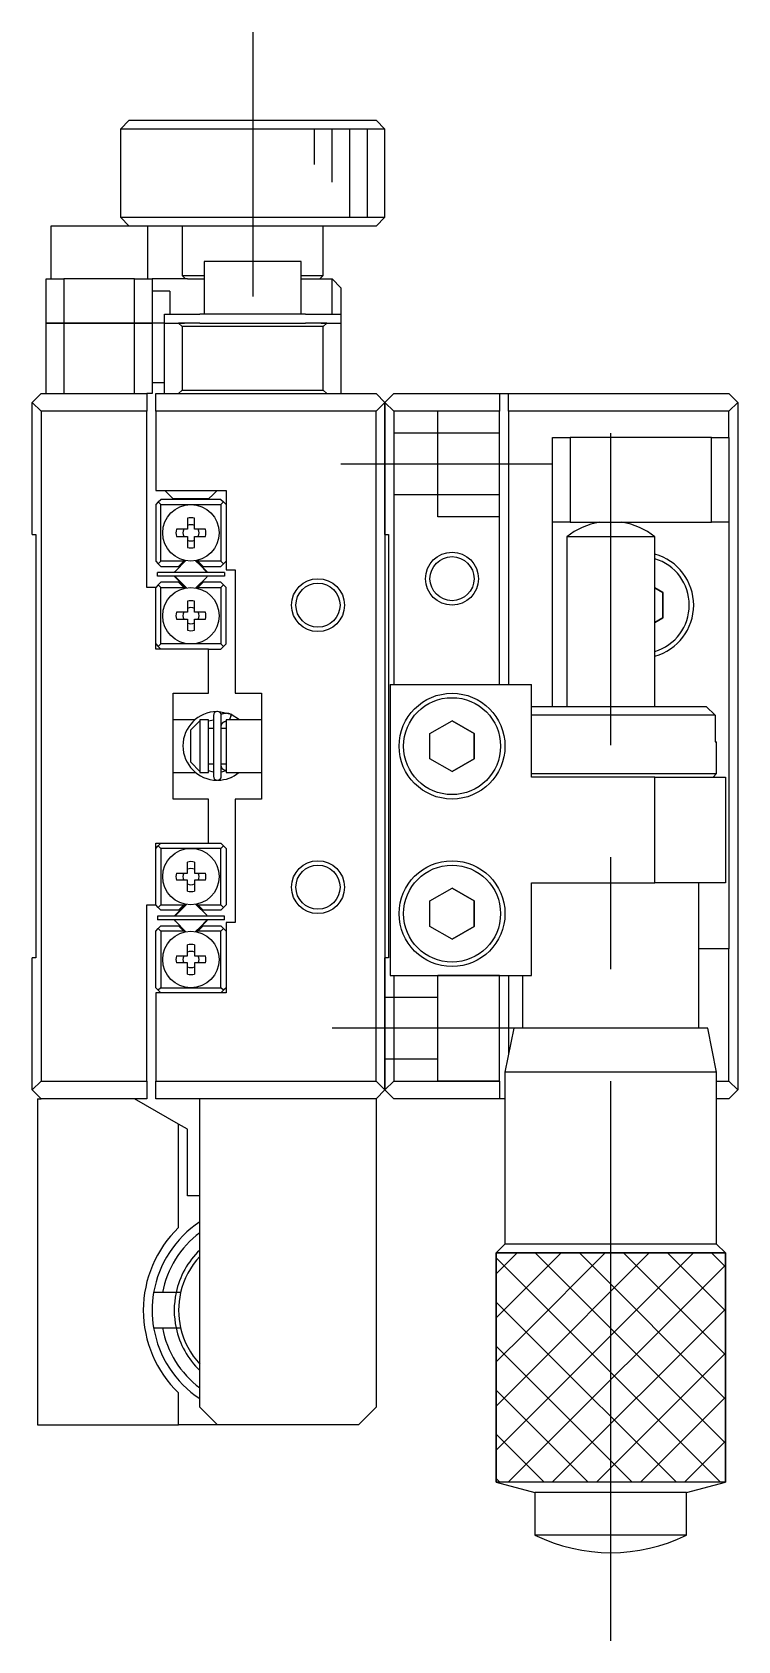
# Model space of a CAD drawing. Extents: x 181 to 534, y -40 to 193.
# Drawn here: x 217.6 to 257.6, y 48.8 to 140.1 of the extents above; entities that cross this region are included whole.
import ezdxf

# ---------------------------------------------------------------- set-up
doc = ezdxf.new("R2010")
doc.units = 0
doc.linetypes.add('CENTER', pattern=[50.8, 31.75, -6.35, 6.35, -6.35])
doc.linetypes.add('DASHED', pattern=[19.05, 12.7, -6.35])
doc.layers.get('0').update_dxf_attribs({"linetype": 'CONTINUOUS'})
doc.layers.add('CENTER', color=1, linetype='CENTER')

msp = doc.modelspace()

# ---------------------------------------------------------------- linework, layer by layer
at = {"color": 7, "linetype": 'CONTINUOUS'}
for p, q in [((223.109, 135.079), (222.609, 134.579)), ((223.109, 135.079), (237.109, 135.079)), ((237.109, 135.079), (237.109, 135.079)), ((237.609, 134.579), (237.109, 135.079)), ((237.609, 134.579), (222.609, 134.579)), ((222.609, 134.579), (222.609, 129.579)), ((237.609, 134.579), (237.609, 134.579)), ((237.609, 129.579), (237.609, 134.579)), ((222.609, 129.579), (237.609, 129.579)), ((222.609, 129.579), (223.109, 129.079)), ((237.109, 129.079), (237.609, 129.579)), ((224.159, 129.079), (218.659, 129.079)), ((218.659, 129.079), (218.659, 126.079)), ((237.109, 129.079), (224.159, 129.079)), ((226.109, 129.079), (224.159, 129.079)), ((224.159, 126.079), (224.159, 129.079)), ((234.109, 129.079), (226.109, 129.079)), ((234.109, 129.079), (226.109, 129.079)), ((226.109, 129.079), (226.109, 126.279)), ((237.109, 129.079), (234.109, 129.079)), ((234.109, 126.279), (234.109, 129.079)), ((232.859, 127.079), (227.359, 127.079)), ((227.359, 127.079), (227.359, 124.079)), ((232.859, 124.079), (232.859, 127.079)), ((218.409, 123.579), (218.409, 126.079)), ((218.409, 126.079), (219.409, 126.079)), ((219.409, 126.079), (219.409, 123.579)), ((223.409, 126.079), (219.409, 126.079)), ((223.409, 123.579), (223.409, 126.079)), ((223.409, 126.079), (224.409, 126.079)), ((224.409, 126.079), (224.409, 123.579)), ((226.409, 126.079), (224.409, 126.079)), ((226.109, 126.279), (227.359, 126.279)), ((226.109, 126.279), (226.309, 126.079)), ((226.409, 126.079), (227.359, 126.079)), ((232.859, 126.279), (234.109, 126.279)), ((232.859, 126.079), (234.609, 126.079)), ((233.909, 126.079), (234.109, 126.279)), ((234.609, 124.079), (234.609, 126.079)), ((234.609, 126.079), (235.109, 125.579)), ((225.409, 125.379), (224.409, 125.379)), ((225.409, 125.379), (225.409, 124.079)), ((235.109, 125.579), (235.109, 124.079)), ((219.409, 123.579), (218.409, 123.579)), ((218.409, 119.579), (218.409, 123.579)), ((218.409, 123.579), (219.409, 123.579)), ((219.409, 123.579), (223.409, 123.579)), ((219.409, 123.579), (219.409, 119.579)), ((223.409, 123.579), (219.409, 123.579)), ((224.409, 123.579), (223.409, 123.579)), ((223.409, 119.579), (223.409, 123.579)), ((223.409, 123.579), (224.409, 123.579)), ((224.409, 123.579), (224.409, 119.579)), ((225.109, 123.579), (224.409, 123.579)), ((225.109, 123.579), (225.109, 124.079)), ((225.109, 124.079), (227.109, 124.079)), ((225.109, 119.579), (225.109, 123.579)), ((225.109, 123.579), (225.909, 123.579)), ((226.109, 123.379), (225.909, 123.579)), ((225.909, 123.579), (226.237, 123.579)), ((226.237, 123.579), (225.909, 123.579)), ((234.109, 123.379), (226.109, 123.379)), ((226.109, 123.379), (226.109, 119.779)), ((227.109, 123.579), (226.237, 123.579)), ((233.109, 124.079), (227.109, 124.079)), ((227.109, 123.579), (233.109, 123.579)), ((233.109, 124.079), (235.109, 124.079)), ((233.981, 123.579), (233.109, 123.579)), ((233.981, 123.579), (234.309, 123.579)), ((234.309, 123.579), (233.981, 123.579)), ((234.309, 123.579), (234.109, 123.379)), ((234.109, 119.779), (234.109, 123.379)), ((234.309, 123.579), (235.109, 123.579)), ((235.109, 124.079), (235.109, 123.579)), ((235.109, 123.579), (235.109, 119.579)), ((217.609, 119.079), (218.109, 119.579)), ((218.109, 119.579), (224.109, 119.579)), ((224.409, 119.579), (224.109, 119.579)), ((224.109, 119.579), (224.109, 118.579)), ((225.109, 120.179), (224.409, 120.179)), ((224.609, 119.579), (237.109, 119.579)), ((224.609, 118.579), (224.609, 119.579)), ((225.909, 119.579), (226.109, 119.779)), ((226.109, 119.779), (234.109, 119.779)), ((234.109, 119.779), (234.309, 119.579)), ((237.609, 119.079), (237.109, 119.579)), ((237.609, 119.079), (238.109, 119.579)), ((238.109, 119.579), (244.109, 119.579)), ((244.109, 119.579), (244.109, 118.579)), ((244.109, 119.579), (244.609, 119.579)), ((244.609, 119.579), (257.109, 119.579)), ((244.609, 118.579), (244.609, 119.579)), ((257.609, 119.079), (257.109, 119.579)), ((217.609, 111.579), (217.609, 119.079)), ((218.109, 118.579), (217.609, 119.079)), ((237.109, 118.579), (237.609, 119.079)), ((237.609, 119.079), (237.609, 80.079)), ((237.609, 111.579), (237.609, 119.079)), ((238.109, 118.579), (237.609, 119.079)), ((257.109, 118.579), (257.609, 119.079)), ((257.609, 119.079), (257.609, 80.079)), ((218.109, 118.579), (218.109, 80.579)), ((224.109, 118.579), (218.109, 118.579)), ((224.109, 108.579), (224.109, 118.579)), ((224.609, 118.579), (224.609, 114.079)), ((237.109, 118.579), (224.609, 118.579)), ((237.109, 80.579), (237.109, 118.579)), ((238.109, 118.579), (238.109, 103.079)), ((244.109, 118.579), (238.109, 118.579)), ((244.109, 103.079), (244.109, 118.579)), ((257.109, 118.579), (244.609, 118.579)), ((244.609, 118.579), (244.609, 103.079)), ((257.109, 117.079), (257.109, 118.579)), ((247.109, 112.279), (247.109, 117.079)), ((247.109, 117.079), (248.109, 117.079)), ((248.109, 117.079), (248.109, 112.279)), ((256.109, 117.079), (248.109, 117.079)), ((256.109, 112.279), (256.109, 117.079)), ((256.109, 117.079), (257.109, 117.079)), ((257.109, 117.079), (257.109, 112.279)), ((224.609, 114.079), (228.609, 114.079)), ((225.128, 114.079), (225.359, 113.849)), ((227.859, 113.849), (228.09, 114.079)), ((228.609, 114.079), (228.609, 109.579)), ((224.759, 113.429), (224.609, 113.279)), ((224.609, 113.279), (224.609, 110.079)), ((224.759, 113.429), (224.909, 113.579)), ((224.909, 113.279), (224.759, 113.429)), ((228.309, 113.579), (224.909, 113.579)), ((224.909, 110.079), (224.909, 113.279)), ((224.909, 113.279), (226.609, 113.279)), ((225.359, 113.849), (225.609, 113.599)), ((227.609, 113.599), (225.609, 113.599)), ((226.609, 113.279), (228.309, 113.279)), ((227.609, 113.599), (227.859, 113.849)), ((228.309, 113.579), (228.459, 113.429)), ((228.459, 113.429), (228.309, 113.279)), ((228.309, 113.279), (228.309, 110.079)), ((228.609, 113.279), (228.459, 113.429)), ((226.409, 112.506), (226.409, 111.879)), ((226.809, 111.879), (226.809, 112.506)), ((248.109, 112.279), (247.109, 112.279)), ((247.109, 101.829), (247.109, 112.279)), ((248.109, 112.279), (256.109, 112.279)), ((257.109, 112.279), (256.109, 112.279)), ((257.109, 112.279), (257.109, 88.079)), ((217.609, 111.579), (217.809, 111.579)), ((217.809, 111.579), (217.809, 87.579)), ((226.409, 111.879), (225.783, 111.879)), ((225.783, 111.479), (226.409, 111.479)), ((226.409, 111.479), (226.409, 110.853)), ((227.435, 111.879), (226.809, 111.879)), ((226.809, 110.853), (226.809, 111.479)), ((226.809, 111.479), (227.435, 111.479)), ((237.609, 111.579), (237.809, 111.579)), ((237.809, 111.579), (237.809, 87.579)), ((252.909, 111.452), (247.909, 111.452)), ((247.909, 111.452), (247.909, 101.829)), ((252.909, 101.829), (252.909, 111.452)), ((224.609, 110.079), (224.759, 109.929)), ((224.759, 109.929), (224.909, 110.079)), ((224.909, 109.779), (224.759, 109.929)), ((226.21, 110.079), (224.909, 110.079)), ((224.909, 109.779), (225.91, 109.779)), ((226.324, 110.105), (225.707, 109.489)), ((226.21, 110.079), (225.91, 109.779)), ((226.251, 110.12), (226.21, 110.079)), ((227.122, 109.842), (226.864, 110.1)), ((227.511, 109.489), (226.894, 110.105)), ((227.008, 110.079), (226.967, 110.12)), ((228.309, 110.079), (227.008, 110.079)), ((227.308, 109.779), (227.008, 110.079)), ((227.511, 109.453), (227.122, 109.842)), ((227.308, 109.779), (228.309, 109.779)), ((228.309, 110.079), (228.459, 109.929)), ((228.459, 109.929), (228.309, 109.779)), ((228.459, 109.929), (228.609, 110.079)), ((228.609, 109.579), (229.109, 109.579)), ((229.109, 109.579), (229.109, 102.579)), ((224.759, 108.729), (224.609, 108.579)), ((224.709, 109.229), (224.709, 109.429)), ((228.509, 109.429), (224.709, 109.429)), ((228.509, 109.229), (224.709, 109.229)), ((224.759, 108.729), (224.909, 108.879)), ((224.909, 108.579), (224.759, 108.729)), ((225.91, 108.879), (224.909, 108.879)), ((225.707, 109.206), (226.354, 108.559)), ((225.707, 109.17), (226.324, 108.554)), ((225.91, 108.879), (226.21, 108.579)), ((226.894, 108.554), (227.511, 109.17)), ((227.008, 108.579), (227.308, 108.879)), ((228.309, 108.879), (227.308, 108.879)), ((228.309, 108.879), (228.459, 108.729)), ((228.459, 108.729), (228.309, 108.579)), ((228.609, 108.579), (228.459, 108.729)), ((228.509, 109.429), (228.509, 109.229)), ((224.609, 108.579), (224.109, 108.579)), ((224.609, 105.079), (224.609, 108.579)), ((224.909, 105.379), (224.909, 108.579)), ((224.909, 108.579), (226.21, 108.579)), ((226.21, 108.579), (226.251, 108.539)), ((226.409, 107.806), (226.409, 107.179)), ((226.809, 107.179), (226.809, 107.806)), ((226.967, 108.539), (227.008, 108.579)), ((227.008, 108.579), (228.309, 108.579)), ((228.309, 108.579), (228.309, 105.379)), ((228.609, 105.379), (228.609, 108.579)), ((252.909, 108.561), (253.359, 108.301)), ((253.359, 108.301), (252.909, 108.561)), ((253.359, 108.301), (253.359, 106.858)), ((253.359, 106.858), (253.359, 108.301)), ((226.409, 107.179), (225.783, 107.179)), ((225.783, 106.779), (226.409, 106.779)), ((226.409, 106.779), (226.409, 106.153)), ((227.435, 107.179), (226.809, 107.179)), ((226.809, 106.153), (226.809, 106.779)), ((226.809, 106.779), (227.435, 106.779)), ((253.359, 106.858), (252.909, 106.598)), ((252.909, 106.598), (253.359, 106.858)), ((224.609, 105.379), (224.759, 105.229)), ((227.609, 105.079), (224.609, 105.079)), ((224.759, 105.229), (224.909, 105.379)), ((224.909, 105.079), (224.759, 105.229)), ((226.609, 105.379), (224.909, 105.379)), ((228.309, 105.379), (226.609, 105.379)), ((227.609, 105.079), (228.309, 105.079)), ((227.609, 102.579), (227.609, 105.079)), ((228.309, 105.379), (228.459, 105.229)), ((228.459, 105.229), (228.309, 105.079)), ((228.459, 105.229), (228.609, 105.379)), ((225.609, 102.579), (227.609, 102.579)), ((225.609, 100.654), (225.609, 102.579)), ((229.109, 102.579), (230.609, 102.579)), ((230.609, 102.579), (230.609, 96.579)), ((237.909, 103.079), (237.909, 86.579)), ((237.909, 103.079), (245.909, 103.079)), ((245.909, 97.829), (245.909, 103.079)), ((227.88, 101.32), (227.88, 97.87)), ((228.894, 101.377), (228.135, 101.544)), ((228.331, 101.389), (228.321, 101.385)), ((228.33, 97.87), (228.33, 101.32)), ((228.365, 101.402), (228.331, 101.389)), ((228.399, 101.413), (228.365, 101.402)), ((228.433, 101.422), (228.399, 101.413)), ((228.468, 101.429), (228.433, 101.422)), ((228.504, 101.435), (228.468, 101.429)), ((228.539, 101.439), (228.504, 101.435)), ((228.575, 101.441), (228.539, 101.439)), ((228.61, 101.442), (228.575, 101.441)), ((228.646, 101.44), (228.61, 101.442)), ((228.682, 101.437), (228.646, 101.44)), ((228.717, 101.432), (228.682, 101.437)), ((228.752, 101.425), (228.717, 101.432)), ((228.787, 101.417), (228.752, 101.425)), ((228.821, 101.407), (228.787, 101.417)), ((228.895, 101.377), (228.795, 101.079)), ((228.855, 101.395), (228.821, 101.407)), ((228.886, 101.382), (228.855, 101.395)), ((228.875, 101.297), (228.87, 101.282)), ((228.879, 101.311), (228.875, 101.297)), ((228.883, 101.324), (228.879, 101.311)), ((228.886, 101.335), (228.883, 101.324)), ((228.884, 101.382), (228.887, 101.381)), ((229.367, 101.08), (228.885, 101.381)), ((228.888, 101.346), (228.886, 101.335)), ((228.887, 101.381), (228.889, 101.379)), ((228.889, 101.355), (228.888, 101.346)), ((228.889, 101.379), (228.89, 101.375)), ((228.89, 101.363), (228.889, 101.355)), ((228.89, 101.375), (228.89, 101.37)), ((228.89, 101.37), (228.89, 101.363)), ((228.919, 101.366), (228.894, 101.377)), ((245.909, 101.829), (255.817, 101.829)), ((256.325, 101.329), (245.909, 101.329)), ((255.817, 101.829), (256.325, 101.329)), ((256.325, 101.329), (256.325, 99.829)), ((226.843, 101.079), (225.609, 101.079)), ((225.609, 98.504), (225.609, 100.654)), ((226.609, 100.496), (227.109, 101.025)), ((226.609, 98.663), (226.609, 100.496)), ((227.109, 101.079), (227.109, 101.025)), ((227.609, 101.079), (227.109, 101.079)), ((227.109, 101.025), (227.109, 98.134)), ((227.609, 98.079), (227.609, 101.079)), ((227.609, 101.012), (227.88, 101.079)), ((227.88, 100.579), (227.609, 100.579)), ((228.33, 100.729), (228.331, 100.743)), ((228.33, 100.717), (228.33, 100.729)), ((228.609, 100.579), (228.33, 100.579)), ((228.331, 100.743), (228.333, 100.756)), ((228.333, 100.756), (228.335, 100.769)), ((228.335, 100.769), (228.338, 100.783)), ((228.338, 100.783), (228.342, 100.796)), ((228.342, 100.796), (228.346, 100.808)), ((228.346, 100.808), (228.35, 100.821)), ((228.35, 100.821), (228.356, 100.833)), ((228.356, 100.833), (228.362, 100.845)), ((228.362, 100.845), (228.368, 100.857)), ((228.368, 100.857), (228.375, 100.869)), ((228.375, 100.869), (228.383, 100.88)), ((228.383, 100.88), (228.391, 100.891)), ((228.391, 100.891), (228.4, 100.901)), ((228.4, 100.901), (228.409, 100.911)), ((228.409, 100.911), (228.419, 100.92)), ((228.419, 100.92), (228.429, 100.929)), ((228.429, 100.929), (228.439, 100.938)), ((228.439, 100.938), (228.45, 100.945)), ((228.45, 100.945), (228.462, 100.953)), ((228.462, 100.953), (228.473, 100.96)), ((228.473, 100.96), (228.485, 100.966)), ((228.485, 100.966), (228.498, 100.971)), ((228.498, 100.971), (228.51, 100.976)), ((228.51, 100.976), (228.523, 100.98)), ((228.523, 100.98), (228.536, 100.984)), ((228.536, 100.984), (228.55, 100.987)), ((228.55, 100.987), (228.563, 100.989)), ((228.563, 100.989), (228.577, 100.991)), ((228.577, 100.991), (228.59, 100.992)), ((228.59, 100.992), (228.604, 100.992)), ((228.604, 100.992), (228.609, 100.992)), ((228.609, 101.079), (228.609, 98.079)), ((230.609, 101.079), (228.609, 101.079)), ((228.793, 101.095), (228.785, 101.079)), ((228.801, 101.112), (228.793, 101.095)), ((228.809, 101.129), (228.801, 101.112)), ((228.817, 101.146), (228.809, 101.129)), ((228.825, 101.164), (228.817, 101.146)), ((228.832, 101.182), (228.825, 101.164)), ((228.839, 101.199), (228.832, 101.182)), ((228.846, 101.217), (228.839, 101.199)), ((228.853, 101.234), (228.846, 101.217)), ((228.859, 101.25), (228.853, 101.234)), ((228.865, 101.267), (228.859, 101.25)), ((228.87, 101.282), (228.865, 101.267)), ((240.159, 100.301), (241.409, 101.023)), ((241.409, 101.023), (242.659, 100.301)), ((242.659, 100.301), (241.409, 101.023)), ((240.159, 98.858), (240.159, 100.301)), ((242.659, 100.301), (242.659, 98.858)), ((242.659, 98.858), (242.659, 100.301)), ((256.325, 99.829), (256.409, 99.829)), ((256.409, 98.029), (256.409, 99.829)), ((227.109, 98.134), (226.609, 98.663)), ((227.609, 98.579), (227.88, 98.579)), ((228.33, 98.579), (228.609, 98.579)), ((241.409, 98.136), (240.159, 98.858)), ((242.659, 98.858), (241.409, 98.136)), ((241.409, 98.136), (242.659, 98.858)), ((225.609, 96.579), (225.609, 98.504)), ((225.609, 98.079), (226.88, 98.079)), ((226.881, 98.079), (226.881, 98.079)), ((226.881, 98.079), (226.881, 98.079)), ((227.109, 98.134), (227.109, 98.079)), ((227.109, 98.079), (227.609, 98.079)), ((227.88, 98.111), (227.609, 98.178)), ((228.33, 98.466), (228.33, 98.474)), ((228.331, 98.453), (228.33, 98.466)), ((228.609, 98.181), (228.33, 98.111)), ((228.332, 98.44), (228.331, 98.453)), ((228.334, 98.426), (228.332, 98.44)), ((228.337, 98.413), (228.334, 98.426)), ((228.34, 98.4), (228.337, 98.413)), ((228.344, 98.387), (228.34, 98.4)), ((228.348, 98.374), (228.344, 98.387)), ((228.354, 98.362), (228.348, 98.374)), ((228.359, 98.349), (228.354, 98.362)), ((228.366, 98.337), (228.359, 98.349)), ((228.372, 98.326), (228.366, 98.337)), ((228.38, 98.315), (228.372, 98.326)), ((228.388, 98.304), (228.38, 98.315)), ((228.396, 98.293), (228.388, 98.304)), ((228.405, 98.283), (228.396, 98.293)), ((228.415, 98.273), (228.405, 98.283)), ((228.425, 98.264), (228.415, 98.273)), ((228.436, 98.256), (228.425, 98.264)), ((228.446, 98.247), (228.436, 98.256)), ((228.458, 98.24), (228.446, 98.247)), ((228.469, 98.233), (228.458, 98.24)), ((228.481, 98.227), (228.469, 98.233)), ((228.494, 98.221), (228.481, 98.227)), ((228.506, 98.216), (228.494, 98.221)), ((228.519, 98.211), (228.506, 98.216)), ((228.532, 98.207), (228.519, 98.211)), ((228.546, 98.204), (228.532, 98.207)), ((228.559, 98.202), (228.546, 98.204)), ((228.572, 98.2), (228.559, 98.202)), ((228.586, 98.199), (228.572, 98.2)), ((228.6, 98.198), (228.586, 98.199)), ((228.609, 98.199), (228.6, 98.198)), ((228.609, 98.079), (230.609, 98.079)), ((228.823, 97.784), (228.825, 97.785)), ((228.825, 97.785), (228.826, 97.785)), ((228.826, 97.785), (228.829, 97.786)), ((228.829, 97.786), (228.835, 97.788)), ((228.835, 97.788), (228.837, 97.789)), ((228.837, 97.789), (228.84, 97.79)), ((228.84, 97.79), (228.886, 97.808)), ((228.882, 97.808), (228.884, 97.808)), ((228.884, 97.808), (228.884, 97.809)), ((228.886, 97.808), (228.884, 97.808)), ((228.886, 97.809), (228.907, 97.819)), ((228.887, 97.809), (228.886, 97.808)), ((245.909, 98.029), (256.409, 98.029)), ((252.909, 97.829), (245.909, 97.829)), ((252.909, 91.829), (252.909, 97.829)), ((252.909, 97.829), (256.909, 97.829)), ((256.209, 97.829), (256.409, 98.029)), ((256.909, 97.829), (256.909, 91.829)), ((227.609, 96.579), (225.609, 96.579)), ((227.609, 94.079), (227.609, 96.579)), ((229.109, 96.579), (229.109, 89.579)), ((230.609, 96.579), (229.109, 96.579)), ((224.609, 94.079), (227.609, 94.079)), ((224.609, 90.579), (224.609, 94.079)), ((224.909, 94.079), (224.759, 93.929)), ((227.609, 94.079), (228.309, 94.079)), ((228.459, 93.929), (228.309, 94.079)), ((224.609, 93.779), (224.759, 93.929)), ((224.759, 93.929), (224.909, 93.779)), ((224.909, 93.779), (224.909, 90.579)), ((226.609, 93.779), (224.909, 93.779)), ((228.309, 93.779), (226.609, 93.779)), ((228.309, 93.779), (228.459, 93.929)), ((228.309, 90.579), (228.309, 93.779)), ((228.459, 93.929), (228.609, 93.779)), ((228.609, 93.779), (228.609, 90.579)), ((225.783, 92.379), (226.409, 92.379)), ((226.409, 92.379), (226.409, 93.006)), ((226.809, 93.006), (226.809, 92.379)), ((226.809, 92.379), (227.435, 92.379)), ((226.409, 91.979), (225.783, 91.979)), ((226.409, 91.353), (226.409, 91.979)), ((226.809, 91.979), (226.809, 91.353)), ((227.435, 91.979), (226.809, 91.979)), ((240.159, 90.801), (241.409, 91.523)), ((241.409, 91.523), (242.659, 90.801)), ((242.659, 90.801), (241.409, 91.523)), ((245.909, 91.829), (252.909, 91.829)), ((245.909, 86.579), (245.909, 91.829)), ((256.909, 91.829), (252.909, 91.829)), ((255.409, 83.579), (255.409, 91.829)), ((224.109, 90.579), (224.609, 90.579)), ((224.109, 80.579), (224.109, 90.579)), ((224.759, 90.429), (224.609, 90.579)), ((224.909, 90.579), (224.759, 90.429)), ((224.759, 90.429), (224.909, 90.279)), ((224.909, 90.579), (226.21, 90.579)), ((226.324, 90.605), (225.707, 89.989)), ((225.707, 89.953), (226.354, 90.6)), ((225.91, 90.279), (226.21, 90.579)), ((226.21, 90.579), (226.251, 90.62)), ((227.511, 89.989), (226.894, 90.605)), ((226.967, 90.62), (227.008, 90.579)), ((227.008, 90.579), (228.309, 90.579)), ((227.008, 90.579), (227.308, 90.279)), ((228.459, 90.429), (228.309, 90.579)), ((228.309, 90.279), (228.459, 90.429)), ((228.609, 90.579), (228.459, 90.429)), ((240.159, 89.358), (240.159, 90.801)), ((242.659, 90.801), (242.659, 89.358)), ((242.659, 89.358), (242.659, 90.801)), ((224.709, 89.929), (224.709, 89.729)), ((228.509, 89.929), (224.709, 89.929)), ((228.509, 89.729), (224.709, 89.729)), ((225.91, 90.279), (224.909, 90.279)), ((225.707, 89.67), (226.324, 89.054)), ((226.894, 89.054), (227.511, 89.67)), ((227.511, 89.706), (227.122, 89.317)), ((228.309, 90.279), (227.308, 90.279)), ((228.509, 89.729), (228.509, 89.929)), ((229.109, 89.579), (228.609, 89.579)), ((228.609, 89.579), (228.609, 85.579)), ((224.609, 89.079), (224.759, 89.229)), ((224.609, 85.879), (224.609, 89.079)), ((224.909, 89.379), (224.759, 89.229)), ((224.759, 89.229), (224.909, 89.079)), ((224.909, 89.379), (225.91, 89.379)), ((224.909, 89.079), (224.909, 85.879)), ((226.21, 89.079), (224.909, 89.079)), ((226.21, 89.079), (225.91, 89.379)), ((226.251, 89.039), (226.21, 89.079)), ((227.122, 89.317), (226.864, 89.059)), ((227.008, 89.079), (226.967, 89.039)), ((227.308, 89.379), (227.008, 89.079)), ((228.309, 89.079), (227.008, 89.079)), ((227.308, 89.379), (228.309, 89.379)), ((228.459, 89.229), (228.309, 89.379)), ((228.309, 89.079), (228.459, 89.229)), ((228.309, 85.879), (228.309, 89.079)), ((228.459, 89.229), (228.609, 89.079)), ((241.409, 88.636), (240.159, 89.358)), ((242.659, 89.358), (241.409, 88.636)), ((241.409, 88.636), (242.659, 89.358)), ((225.783, 87.679), (226.409, 87.679)), ((226.409, 87.679), (226.409, 88.306)), ((226.809, 88.306), (226.809, 87.679)), ((226.809, 87.679), (227.435, 87.679)), ((257.109, 88.079), (255.409, 88.079)), ((257.109, 80.579), (257.109, 88.079)), ((217.609, 80.079), (217.609, 87.579)), ((217.809, 87.579), (217.609, 87.579)), ((226.409, 87.279), (225.783, 87.279)), ((226.409, 86.653), (226.409, 87.279)), ((227.435, 87.279), (226.809, 87.279)), ((226.809, 87.279), (226.809, 86.653)), ((237.609, 80.079), (237.609, 87.579)), ((237.809, 87.579), (237.609, 87.579)), ((224.759, 85.729), (224.609, 85.879)), ((224.909, 85.879), (224.759, 85.729)), ((224.909, 85.879), (226.609, 85.879)), ((226.609, 85.879), (228.309, 85.879)), ((228.459, 85.729), (228.309, 85.879)), ((228.609, 85.879), (228.459, 85.729)), ((237.909, 86.579), (245.909, 86.579)), ((238.109, 86.579), (238.109, 80.579)), ((244.109, 80.579), (244.109, 86.579)), ((244.609, 86.579), (244.609, 82.079)), ((245.409, 86.579), (245.409, 83.579)), ((224.609, 85.579), (224.609, 80.579)), ((228.609, 85.579), (224.609, 85.579)), ((224.759, 85.729), (224.909, 85.579)), ((228.309, 85.579), (228.459, 85.729)), ((244.909, 83.579), (244.409, 81.079)), ((255.909, 83.579), (244.909, 83.579)), ((256.409, 81.079), (255.909, 83.579)), ((217.609, 80.079), (218.109, 80.579)), ((218.109, 80.579), (224.109, 80.579)), ((224.109, 80.579), (224.109, 79.579)), ((224.609, 80.579), (237.109, 80.579)), ((224.609, 79.579), (224.609, 80.579)), ((237.609, 80.079), (237.109, 80.579)), ((237.609, 80.079), (238.109, 80.579)), ((238.109, 80.579), (244.109, 80.579)), ((244.109, 80.579), (244.109, 79.579)), ((256.409, 81.079), (244.409, 81.079)), ((244.409, 81.079), (244.409, 71.329)), ((256.409, 71.329), (256.409, 81.079)), ((256.409, 80.579), (257.109, 80.579)), ((257.609, 80.079), (257.109, 80.579)), ((218.109, 79.579), (217.609, 80.079)), ((217.909, 79.579), (217.909, 61.079)), ((217.909, 79.579), (218.109, 79.579)), ((224.109, 79.579), (218.109, 79.579)), ((225.909, 78.136), (223.409, 79.579)), ((237.109, 79.579), (224.609, 79.579)), ((227.109, 62.079), (227.109, 79.579)), ((237.109, 79.579), (237.609, 80.079)), ((237.109, 79.579), (237.109, 62.079)), ((238.109, 79.579), (237.609, 80.079)), ((244.109, 79.579), (238.109, 79.579)), ((244.409, 79.579), (244.109, 79.579)), ((257.109, 79.579), (256.409, 79.579)), ((257.109, 79.579), (257.609, 80.079)), ((225.909, 72.27), (225.909, 78.136)), ((226.409, 77.847), (225.909, 78.136)), ((226.409, 74.079), (226.409, 77.847)), ((227.109, 74.079), (226.409, 74.079)), ((244.409, 71.329), (243.909, 70.829)), ((256.409, 71.329), (244.409, 71.329)), ((256.909, 70.829), (256.409, 71.329)), ((243.909, 57.829), (243.909, 70.829)), ((243.909, 70.829), (256.909, 70.829)), ((256.909, 70.829), (256.909, 57.829)), ((225.001, 68.579), (224.493, 68.579)), ((225.765, 68.579), (224.493, 68.579)), ((225.765, 68.579), (225.001, 68.579)), ((226.022, 68.579), (225.765, 68.579)), ((224.493, 66.579), (225.001, 66.579)), ((225.001, 66.579), (225.765, 66.579)), ((225.765, 66.579), (226.022, 66.579)), ((225.909, 61.079), (225.909, 62.889)), ((227.109, 62.079), (228.109, 61.079)), ((236.109, 61.079), (237.109, 62.079)), ((217.909, 61.079), (225.909, 61.079)), ((228.109, 61.079), (225.909, 61.079)), ((236.109, 61.079), (228.109, 61.079)), ((243.909, 57.829), (246.109, 57.24)), ((256.909, 57.829), (243.909, 57.829)), ((254.709, 57.24), (256.909, 57.829)), ((254.709, 57.24), (246.109, 57.24)), ((246.109, 57.24), (246.109, 54.829)), ((254.709, 54.829), (254.709, 57.24)), ((254.709, 54.829), (246.109, 54.829))]:
    msp.add_line(p, q, dxfattribs=at)
at = {"color": 3, "linetype": 'CONTINUOUS'}
for p, q in [((233.609, 132.579), (233.609, 134.579)), ((234.609, 131.579), (234.609, 134.579)), ((235.609, 129.579), (235.609, 134.579)), ((236.609, 129.579), (236.609, 134.579)), ((256.909, 70.829), (243.909, 70.829)), ((243.909, 70.829), (243.909, 57.829)), ((245.092, 70.829), (243.909, 69.646)), ((243.909, 70.546), (245.609, 68.846)), ((247.592, 70.829), (245.609, 68.846)), ((250.092, 70.829), (245.609, 66.346)), ((252.592, 70.829), (245.609, 63.846)), ((255.092, 70.829), (245.609, 61.346)), ((246.126, 70.829), (256.909, 60.046)), ((248.626, 70.829), (256.909, 62.546)), ((251.126, 70.829), (256.909, 65.046)), ((253.626, 70.829), (256.909, 67.546)), ((256.126, 70.829), (256.909, 70.046)), ((256.909, 57.829), (256.909, 70.829)), ((256.909, 70.146), (245.609, 58.846)), ((245.609, 68.846), (243.909, 67.146)), ((245.609, 68.846), (256.626, 57.829)), ((243.909, 68.046), (245.609, 66.346)), ((256.909, 67.646), (247.092, 57.829)), ((245.609, 66.346), (243.909, 64.646)), ((245.609, 66.346), (254.126, 57.829)), ((243.909, 65.546), (245.609, 63.846)), ((256.909, 65.146), (249.592, 57.829)), ((245.609, 63.846), (243.909, 62.146)), ((243.909, 63.046), (245.609, 61.346)), ((245.609, 63.846), (251.626, 57.829)), ((256.909, 62.646), (252.092, 57.829)), ((245.609, 61.346), (243.909, 59.646)), ((245.609, 61.346), (249.126, 57.829)), ((243.909, 60.546), (245.609, 58.846)), ((256.909, 60.146), (254.592, 57.829)), ((245.609, 58.846), (244.592, 57.829)), ((245.609, 58.846), (246.626, 57.829)), ((243.909, 58.046), (244.126, 57.829)), ((256.909, 57.829), (243.909, 57.829))]:
    msp.add_line(p, q, dxfattribs=at)
at = {"color": 3, "linetype": 'DASHED'}
for p, q in [((240.609, 112.579), (240.609, 118.579)), ((244.109, 118.579), (240.609, 118.579)), ((244.109, 117.329), (238.109, 117.329)), ((244.109, 113.829), (238.109, 113.829)), ((244.109, 112.579), (240.609, 112.579)), ((240.609, 80.579), (240.609, 86.579)), ((244.109, 86.579), (240.609, 86.579)), ((240.609, 85.329), (237.609, 85.329)), ((240.609, 81.829), (237.609, 81.829)), ((244.109, 80.579), (240.609, 80.579))]:
    msp.add_line(p, q, dxfattribs=at)
at = {"color": 7, "linetype": 'CONTINUOUS'}
for centre, radius in [((226.609, 111.679), 1.6), ((241.409, 109.079), 1.25), ((233.809, 107.579), 1.25), ((226.609, 106.979), 1.6), ((241.409, 99.579), 3), ((241.409, 99.579), 2.75), ((226.609, 92.179), 1.6), ((241.409, 90.079), 3), ((233.809, 91.579), 1.25), ((241.409, 90.079), 2.75), ((226.609, 87.479), 1.6)]:
    msp.add_circle(centre, radius, dxfattribs=at)
at = {"color": 3, "linetype": 'CONTINUOUS'}
for centre in [(241.409, 109.079), (233.809, 107.579), (233.809, 91.579)]:
    msp.add_circle(centre, 1.5, dxfattribs=at)
at = {"color": 7, "linetype": 'CONTINUOUS'}
for centre, radius, start, end in [((226.609, 111.679), 0.85, 76.39104, 103.60896), ((250.409, 108.329), 4, 99.068, 128.68217), ((250.409, 108.329), 4, 51.3178, 80.932), ((226.609, 111.679), 0.85, 166.39104, 193.60896), ((226.609, 111.679), 0.459, 154.18608, 205.81392), ((226.609, 111.679), 0.459, 64.18608, 115.81392), ((226.609, 111.679), 0.459, 334.18608, 25.81392), ((226.609, 111.679), 0.85, 346.39104, 13.60896), ((226.609, 111.679), 0.459, 244.18608, 295.81392), ((226.609, 111.679), 0.85, 256.39104, 283.60896), ((252.109, 107.579), 3, 0, 74.53407), ((252.109, 107.579), 2.75, 0, 73.0877), ((225.849, 109.347), 0.2, 135, 155.69388), ((225.849, 109.312), 0.2, 204.30612, 225), ((225.849, 109.347), 0.2, 216.04272, 225), ((227.369, 109.347), 0.2, 24.30612, 45), ((227.369, 109.312), 0.2, 36.04272, 45), ((227.369, 109.312), 0.2, 315, 335.69388), ((226.609, 106.979), 0.85, 76.39104, 103.60896), ((226.609, 106.979), 0.85, 166.39104, 193.60896), ((226.609, 106.979), 0.459, 154.18608, 205.81392), ((226.609, 106.979), 0.459, 64.18608, 115.81392), ((226.609, 106.979), 0.459, 334.18608, 25.81392), ((226.609, 106.979), 0.85, 346.39104, 13.60896), ((252.109, 107.579), 2.75, 286.9123, 0), ((252.109, 107.579), 3, 285.46593, 0), ((226.609, 106.979), 0.459, 244.18608, 295.81392), ((226.609, 106.979), 0.85, 256.39104, 283.60896), ((228.105, 99.595), 1.949, 90.74726, 269.15743), ((228.105, 101.32), 0.225, 0, 180), ((228.105, 97.87), 0.225, 180, 0), ((228.103, 99.601), 1.955, 270.93643, 308.86788), ((226.609, 92.179), 0.85, 166.39104, 193.60896), ((226.609, 92.179), 0.459, 154.18608, 205.81392), ((226.609, 92.179), 0.85, 76.39104, 103.60896), ((226.609, 92.179), 0.459, 64.18608, 115.81392), ((226.609, 92.179), 0.459, 334.18608, 25.81392), ((226.609, 92.179), 0.85, 346.39104, 13.60896), ((226.609, 92.179), 0.459, 244.18608, 295.81392), ((226.609, 92.179), 0.85, 256.39104, 283.60896), ((225.849, 89.847), 0.2, 135, 155.69388), ((225.849, 89.812), 0.2, 204.30612, 225), ((225.849, 89.812), 0.2, 135, 143.95728), ((227.369, 89.847), 0.2, 24.30612, 45), ((227.369, 89.812), 0.2, 315, 335.69388), ((227.369, 89.847), 0.2, 315, 323.95728), ((226.609, 87.479), 0.85, 166.39104, 193.60896), ((226.609, 87.479), 0.459, 154.18608, 205.81392), ((226.609, 87.479), 0.85, 76.39104, 103.60896), ((226.609, 87.479), 0.459, 64.18608, 115.81392), ((226.609, 87.479), 0.459, 334.18608, 25.81392), ((226.609, 87.479), 0.85, 346.39104, 13.60896), ((226.609, 87.479), 0.459, 244.18608, 295.81392), ((226.609, 87.479), 0.85, 256.39104, 283.60896), ((230.409, 67.579), 6.5, 133.81306, 226.18694), ((230.409, 67.579), 6, 123.36701, 170.40593), ((230.409, 67.579), 5.5, 126.8699, 169.52432), ((230.409, 67.579), 4.75, 134.00625, 167.8468), ((230.409, 67.579), 4.5, 137.16657, 167.16041), ((230.409, 67.579), 6, 170.40593, 189.59407), ((230.409, 67.579), 4.75, 167.8468, 192.1532), ((230.409, 67.579), 6, 189.59407, 236.63299), ((230.409, 67.579), 5.5, 190.47568, 233.1301), ((230.409, 67.579), 4.75, 192.1532, 225.99375), ((230.409, 67.579), 4.5, 192.83959, 222.83343), ((250.409, 63.574), 9.745, 243.81621, 296.1838)]:
    msp.add_arc(centre, radius, start, end, dxfattribs=at)
at = {"color": 3, "linetype": 'CONTINUOUS'}
for radius, start, end in [(4.75, 134.00625, 167.8468), (4.5, 137.16657, 167.16041), (4.5, 167.16041, 192.83959), (4.75, 192.1532, 225.99375), (4.5, 192.83959, 222.83343)]:
    msp.add_arc((230.409, 67.579), radius, start, end, dxfattribs=at)
at = {"layer": 'CENTER', "color": 1, "linetype": 'CENTER'}
for p, q in [((230.109, 140.079), (230.109, 125.079)), ((250.409, 48.829), (250.409, 117.329)), ((247.109, 115.579), (235.109, 115.579)), ((247.109, 83.579), (234.609, 83.579))]:
    msp.add_line(p, q, dxfattribs=at)

doc.saveas('drawing.dxf')
